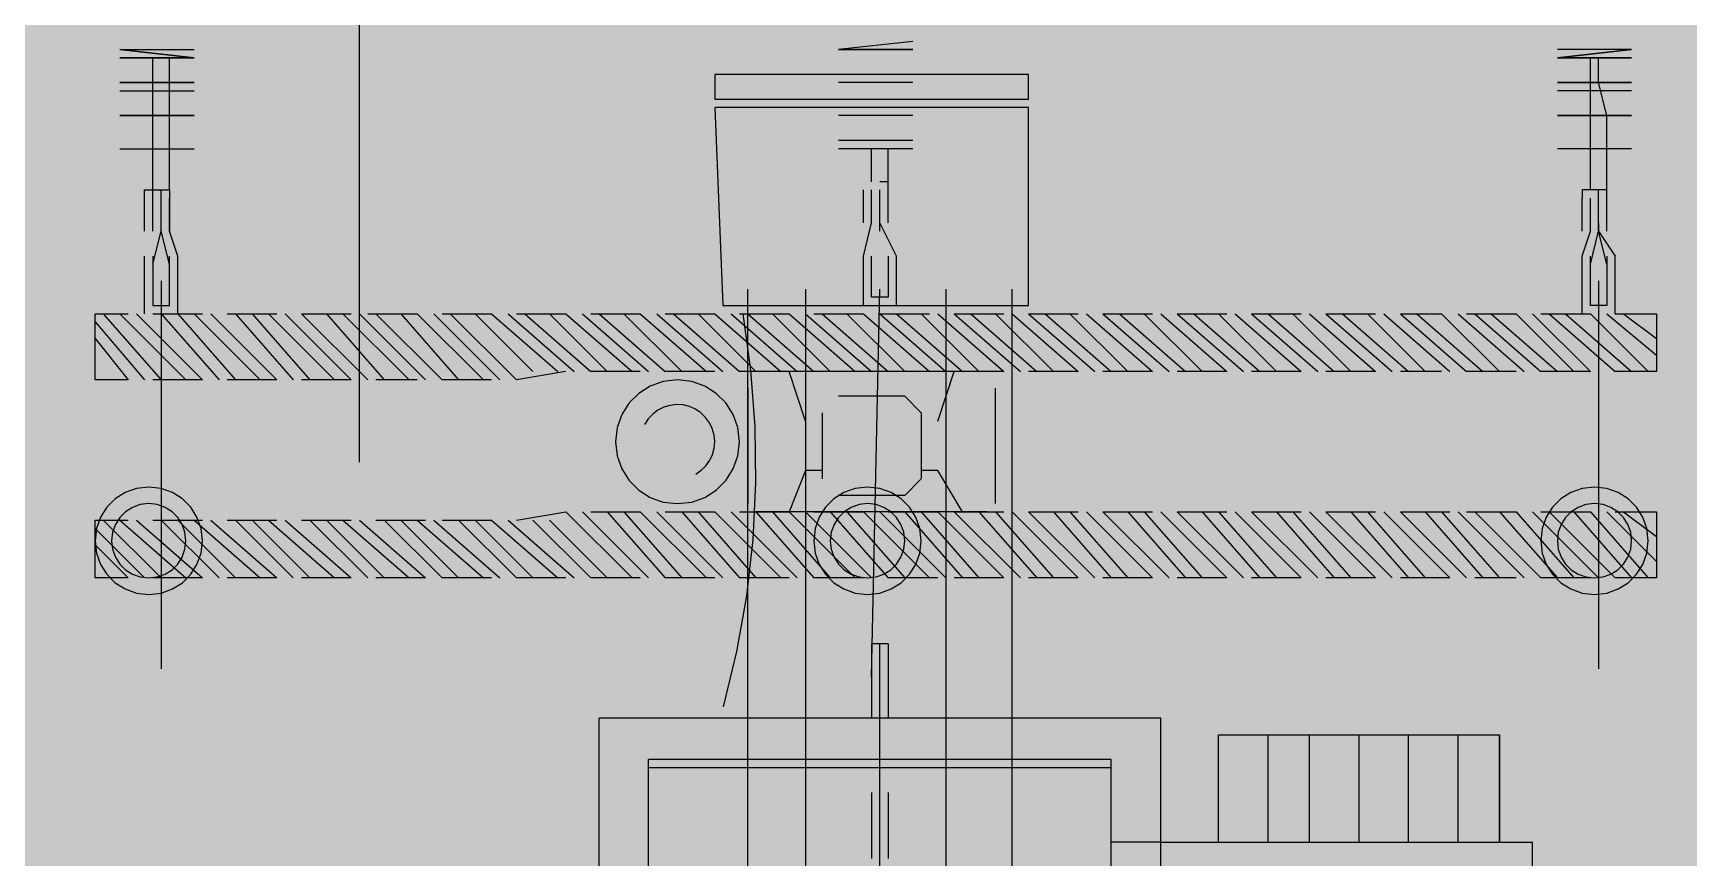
# Model space of a CAD drawing. Header units: metres. Extents: x 1 to 213, y 1 to 147.
# Drawn here: x 53.966 to 56.087, y 140.378 to 141.436 of the extents above; entities that cross this region are included whole.
import ezdxf

# ---------------------------------------------------------------- set-up
doc = ezdxf.new("R2010")
doc.units = ezdxf.units.M
doc.layers.add('00-BASE-ARQUITECTURA', color=8, linetype='Continuous')
doc.layers.add('00-BASE-MAICILLO-EXISTENTE', color=33, linetype='Continuous')

msp = doc.modelspace()

# ---------------------------------------------------------------- hatches: boundary and pattern name
at = {"layer": '00-BASE-MAICILLO-EXISTENTE'}
h = msp.add_hatch(dxfattribs=at)
h.set_pattern_fill('AR-SAND', scale=0.02)
h.paths.add_polyline_path([(52.2111, 142.4781), (53.0489, 142.3458), (60.1927, 142.434), (60.5896, 142.3017), (66.7191, 142.3899), (76.1559, 142.2576), (76.2, 140.2732), (75.9354, 139.8763), (74.2156, 138.8621), (73.4659, 139.6999), (73.1573, 139.7881), (72.6281, 139.6999), (71.217, 138.8621), (70.776, 139.5235), (70.2468, 139.8322), (69.7177, 139.6999), (68.3507, 138.8621), (67.9097, 139.5235), (67.3805, 139.8322), (66.7632, 139.6558), (65.4843, 138.8621), (65.2639, 138.9503), (64.6906, 139.7881), (64.1614, 139.7881), (63.7646, 139.5676), (62.618, 138.8621), (62.2652, 138.4211), (62.3093, 134.8933), (62.7062, 134.3201), (80.301, 134.3201), (82.109, 134.1878), (82.5059, 134.3201), (82.7704, 134.6728), (82.4618, 135.5107), (82.5941, 135.6871), (85.1517, 135.643), (86.0336, 133.4381), (86.5187, 132.7326), (87.577, 130.1749), (98.469, 106.627), (96.7052, 105.7892), (96.3083, 105.7451), (95.9555, 105.4364), (93.3097, 104.2017), (92.9128, 104.5545), (92.7805, 105.0395), (91.9427, 106.2743), (90.7079, 107.6413), (89.0322, 108.9201), (87.4888, 109.6697), (87.7093, 109.7138), (87.9739, 110.0666), (87.9739, 110.4194), (87.6211, 110.8163), (87.092, 110.8163), (86.8274, 110.5958), (86.7392, 110.1548), (86.9597, 109.7579), (86.651, 109.9343), (84.5784, 110.2871), (71.7461, 110.1989), (69.8941, 110.3753), (67.2923, 110.1548), (64.8229, 109.4052), (63.2795, 108.5232), (60.81, 106.0538), (59.7076, 103.9812), (59.2225, 102.526), (59.0021, 101.0267), (59.0021, 98.6895), (58.8698, 98.5131), (52.1229, 98.425), (51.9906, 98.7777), (51.9906, 112.6242), (52.1229, 122.3697), (52.0788, 142.2135), (52.2111, 142.4781)])

# ---------------------------------------------------------------- linework, layer by layer
at = {"layer": '00-BASE-ARQUITECTURA'}
for points in [[(54.3842, 140.8853), (54.3842, 141.7637)], [(55.0933, 141.425), (54.998, 141.4144), (55.0933, 141.4144), (54.998, 141.4144)], [(54.0773, 141.4144), (54.1725, 141.4144)], [(54.0773, 141.4144), (54.1725, 141.4038)], [(54.0773, 141.4144), (54.1725, 141.4038)], [(54.0773, 141.4144), (54.1725, 141.4038), (54.0773, 141.4144), (54.1725, 141.4144)], [(54.0773, 141.4038), (54.1725, 141.4038)], [(54.0773, 141.4038), (54.1725, 141.4038)], [(54.1725, 141.4038), (54.0773, 141.4038), (54.1725, 141.4038)], [(54.1196, 141.3298), (54.1196, 141.3721), (54.1196, 141.4038)], [(54.1408, 141.3298), (54.1408, 141.3721), (54.1408, 141.4038)], [(55.0933, 141.4144), (54.998, 141.4144)], [(55.0933, 141.4144), (54.998, 141.4144)], [(56.014, 141.4144), (55.9188, 141.4144)], [(56.014, 141.4144), (55.9188, 141.4038)], [(56.014, 141.4144), (55.9188, 141.4038)], [(56.014, 141.4144), (55.9188, 141.4038), (56.014, 141.4144), (55.9188, 141.4144)], [(56.014, 141.4038), (55.9188, 141.4038)], [(56.014, 141.4038), (55.9188, 141.4038)], [(55.9188, 141.4038), (56.014, 141.4038), (55.9188, 141.4038)], [(55.9611, 141.3298), (55.9611, 141.3721), (55.9611, 141.4038)], [(55.9823, 141.3298), (55.9717, 141.3721), (55.9717, 141.4038)], [(55.0933, 141.3827), (54.998, 141.3827)], [(54.0773, 141.3721), (54.1725, 141.3721)], [(54.0773, 141.3721), (54.1725, 141.3721)], [(54.0773, 141.3721), (54.1725, 141.3721)], [(54.1725, 141.3721), (54.0773, 141.3721), (54.1725, 141.3721)], [(54.0773, 141.3615), (54.1725, 141.3615)], [(54.0773, 141.3615), (54.1725, 141.3615)], [(54.0773, 141.3615), (54.1725, 141.3615)], [(55.0933, 141.3721), (54.998, 141.3721)], [(55.0933, 141.3721), (54.998, 141.3721)], [(55.0933, 141.3721), (54.998, 141.3721)], [(56.014, 141.3721), (55.9188, 141.3721)], [(56.014, 141.3721), (55.9188, 141.3721)], [(56.014, 141.3721), (55.9188, 141.3721)], [(55.9188, 141.3721), (56.014, 141.3721), (55.9188, 141.3721)], [(56.014, 141.3615), (55.9188, 141.3615)], [(56.014, 141.3615), (55.9188, 141.3615)], [(56.014, 141.3615), (55.9188, 141.3615)], [(55.0933, 141.3403), (54.998, 141.3403)], [(54.0773, 141.3298), (54.1725, 141.3298)], [(54.1725, 141.3298), (54.0773, 141.3298), (54.1725, 141.3298)], [(54.0773, 141.3298), (54.1725, 141.3298)], [(54.1725, 141.3298), (54.0773, 141.3298), (54.1725, 141.3298)], [(54.1196, 141.2874), (54.1196, 141.3298)], [(54.1196, 141.2874), (54.1196, 141.3298)], [(54.1408, 141.2874), (54.1408, 141.3298)], [(54.1408, 141.2874), (54.1408, 141.3298)], [(55.0933, 141.3298), (54.998, 141.3298)], [(55.0933, 141.3298), (54.998, 141.3298)], [(56.014, 141.3298), (55.9188, 141.3298)], [(55.9188, 141.3298), (56.014, 141.3298), (55.9188, 141.3298)], [(56.014, 141.3298), (55.9188, 141.3298)], [(55.9188, 141.3298), (56.014, 141.3298), (55.9188, 141.3298)], [(55.9611, 141.2874), (55.9611, 141.3298)], [(55.9611, 141.2874), (55.9611, 141.3298)], [(55.9823, 141.2874), (55.9823, 141.3298)], [(55.9823, 141.2874), (55.9823, 141.3298)], [(55.0933, 141.298), (54.998, 141.298)], [(54.0773, 141.2874), (54.1725, 141.2874)], [(54.0773, 141.2874), (54.1725, 141.2874)], [(54.0773, 141.2874), (54.1725, 141.2874)], [(54.0773, 141.2874), (54.1725, 141.2874)], [(54.1196, 141.2345), (54.1196, 141.2874)], [(54.1196, 141.2345), (54.1196, 141.2874)], [(54.1408, 141.2345), (54.1408, 141.2874)], [(54.1408, 141.2345), (54.1408, 141.2874)], [(55.0933, 141.2874), (54.998, 141.2874)], [(55.0404, 141.2451), (55.0404, 141.2874)], [(55.0615, 141.2451), (55.0615, 141.2874)], [(56.014, 141.2874), (55.9188, 141.2874)], [(56.014, 141.2874), (55.9188, 141.2874)], [(56.014, 141.2874), (55.9188, 141.2874)], [(56.014, 141.2874), (55.9188, 141.2874)], [(55.9611, 141.2345), (55.9611, 141.2874)], [(55.9611, 141.2345), (55.9611, 141.2874)], [(55.9823, 141.2345), (55.9823, 141.2874)], [(55.9823, 141.2345), (55.9823, 141.2874)], [(54.109, 141.1816), (54.109, 141.2239), (54.109, 141.2345), (54.1196, 141.2345)], [(54.109, 141.1816), (54.109, 141.2345), (54.1196, 141.2345)], [(54.1196, 141.1816), (54.1196, 141.2239), (54.1196, 141.2345), (54.1408, 141.2345), (54.1408, 141.2239)], [(54.1302, 141.1816), (54.1302, 141.2345)], [(55.0298, 141.1922), (55.0298, 141.2345)], [(55.0404, 141.1922), (55.0404, 141.2345)], [(55.0615, 141.1922), (55.0615, 141.2345), (55.0615, 141.2451), (55.051, 141.2451)], [(55.051, 141.1816), (55.051, 141.2345)], [(55.051, 141.1922), (55.051, 141.2345)], [(55.9717, 141.1816), (55.9717, 141.2239), (55.9717, 141.2345), (55.9611, 141.2345), (55.9505, 141.2345), (55.9505, 141.2239)], [(55.9823, 141.1816), (55.9823, 141.2239), (55.9823, 141.2345), (55.9717, 141.2345)], [(55.9717, 141.1922), (55.9717, 141.1816), (55.9717, 141.2345)], [(55.9823, 141.1816), (55.9823, 141.2345), (55.9717, 141.2345)], [(54.1196, 141.1816), (54.1196, 141.2239)], [(54.1302, 141.1816), (54.1302, 141.2239)], [(54.1408, 141.1816), (54.1408, 141.2239), (54.1408, 141.1816), (54.1408, 141.1922)], [(54.1408, 141.1816), (54.1408, 141.2239), (54.1408, 141.1816), (54.1408, 141.1922)], [(55.9505, 141.1816), (55.9505, 141.2239)], [(55.9505, 141.1816), (55.9505, 141.2239)], [(55.9611, 141.1816), (55.9611, 141.2239)], [(55.9611, 141.1816), (55.9611, 141.2239)], [(55.9717, 141.1922), (55.9717, 141.1816), (55.9717, 141.2239)], [(55.9717, 141.1816), (55.9717, 141.2239)], [(55.0298, 141.0863), (55.0298, 141.1498), (55.0404, 141.1922)], [(55.0721, 141.1498), (55.051, 141.1922)], [(54.1196, 141.1393), (54.1302, 141.1816)], [(54.1408, 141.1393), (54.1302, 141.1816)], [(54.1514, 141.0758), (54.1514, 141.1498), (54.1408, 141.1816)], [(54.1514, 141.0863), (54.1514, 141.1498), (54.1408, 141.1816)], [(55.9505, 141.0758), (55.9505, 141.1498), (55.9611, 141.1816)], [(55.9505, 141.0863), (55.9505, 141.1498), (55.9611, 141.1816)], [(55.9611, 141.1393), (55.9717, 141.1816), (55.9929, 141.1498)], [(55.9823, 141.1393), (55.9717, 141.1816)], [(54.109, 141.0758), (54.109, 141.1498)], [(54.109, 141.0863), (54.109, 141.1498)], [(54.1196, 141.1498), (54.1196, 141.0863), (54.1408, 141.0863)], [(54.1408, 141.0863), (54.1408, 141.1498)], [(55.0615, 141.1498), (55.0615, 141.0969), (55.0404, 141.0969)], [(55.0404, 141.0969), (55.0404, 141.1498)], [(55.0721, 141.0863), (55.0721, 141.1498)], [(55.9823, 141.1498), (55.9823, 141.0863), (55.9611, 141.0863)], [(55.9611, 141.0863), (55.9611, 141.1498)], [(55.9929, 141.0758), (55.9929, 141.1498)], [(55.9929, 141.0863), (55.9929, 141.1498)], [(54.1196, 141.1393), (54.1196, 141.0863), (54.1408, 141.0863)], [(54.1408, 141.0863), (54.1408, 141.1393)], [(55.9823, 141.1393), (55.9823, 141.0863), (55.9611, 141.0863)], [(55.9611, 141.0863), (55.9611, 141.1393)], [(54.1302, 141.1181), (54.1302, 140.6207)], [(54.8816, 138.6839), (54.8816, 141.1075)], [(54.9557, 141.1075), (54.9557, 138.6839)], [(55.0404, 140.6101), (55.051, 141.1075)], [(55.1356, 141.1075), (55.1356, 138.6839)], [(55.2203, 138.6839), (55.2203, 141.1075)], [(55.9717, 141.1181), (55.9717, 140.6207)], [(54.0455, 141.0758), (54.0879, 141.0758)], [(54.0879, 140.9911), (54.0455, 140.9911), (54.0455, 141.0758)], [(54.0455, 141.0652), (54.109, 140.9911)], [(54.0561, 141.0758), (54.1302, 140.9911)], [(54.0773, 141.0758), (54.1619, 140.9911)], [(54.0984, 141.0758), (54.1831, 140.9911)], [(54.1196, 141.0758), (54.1831, 141.0758)], [(54.1302, 141.0758), (54.2043, 140.9911)], [(54.1514, 141.0758), (54.2255, 140.9911)], [(54.1725, 141.0758), (54.2572, 140.9911)], [(54.1937, 141.0758), (54.2784, 140.9911)], [(54.2149, 141.0758), (54.2784, 141.0758)], [(54.2255, 141.0758), (54.2995, 140.9911)], [(54.2466, 141.0758), (54.3207, 140.9911)], [(54.2678, 141.0758), (54.3524, 140.9911)], [(54.289, 141.0758), (54.3736, 140.9911)], [(54.3101, 141.0758), (54.3948, 140.9911)], [(54.3101, 141.0758), (54.3736, 141.0758)], [(54.3419, 141.0758), (54.4159, 140.9911)], [(54.363, 141.0758), (54.4477, 140.9911)], [(54.3842, 141.0758), (54.4689, 140.9911)], [(54.3948, 141.0758), (54.4583, 141.0758)], [(54.4054, 141.0758), (54.49, 140.9911)], [(54.4371, 141.0758), (54.5112, 140.9911)], [(54.4583, 141.0758), (54.543, 140.9911)], [(54.4795, 141.0758), (54.5641, 140.9911)], [(54.49, 141.0758), (54.5535, 141.0758)], [(54.5006, 141.0758), (54.5853, 140.9911)], [(54.5324, 141.0758), (54.6064, 141.0017)], [(54.5535, 141.0758), (54.6382, 141.0017)], [(54.5747, 141.0758), (54.6594, 141.0017)], [(54.5853, 141.0758), (54.6488, 141.0758)], [(54.5959, 141.0758), (54.6805, 141.0017)], [(54.6276, 141.0758), (54.7017, 141.0017)], [(54.6488, 141.0758), (54.7335, 141.0017)], [(54.6699, 141.0758), (54.7546, 141.0017)], [(54.6805, 141.0758), (54.744, 141.0758)], [(54.6911, 141.0758), (54.7758, 141.0017)], [(54.7229, 141.0758), (54.797, 141.0017)], [(54.744, 141.0758), (54.8287, 141.0017)], [(54.7652, 141.0758), (54.8499, 141.0017)], [(54.7758, 141.0758), (54.8393, 141.0758)], [(54.7864, 141.0758), (54.871, 141.0017)], [(54.8181, 141.0758), (54.8922, 141.0017)], [(54.8393, 141.0758), (54.9239, 141.0017)], [(54.8505, 140.572), (54.8676, 140.6427), (54.8803, 140.7142), (54.8884, 140.7862), (54.892, 140.8585), (54.8911, 140.931), (54.8856, 141.0034), (54.8756, 141.0755)], [(54.8604, 141.0758), (54.9451, 141.0017)], [(54.871, 141.0758), (54.9345, 141.0758)], [(54.8816, 141.0758), (54.9663, 141.0017)], [(54.9134, 141.0758), (54.9874, 141.0017)], [(54.9345, 141.0758), (55.0192, 141.0017)], [(54.9557, 141.0758), (55.0404, 141.0017)], [(54.9663, 141.0758), (55.0298, 141.0758)], [(54.9769, 141.0758), (55.0615, 141.0017)], [(55.0086, 141.0758), (55.0827, 141.0017)], [(55.0298, 141.0758), (55.1144, 141.0017)], [(55.051, 141.0758), (55.1356, 141.0017)], [(55.051, 141.0758), (55.1144, 141.0758)], [(55.0721, 141.0758), (55.1568, 141.0017)], [(55.1039, 141.0758), (55.1779, 141.0017)], [(55.125, 141.0758), (55.2097, 141.0017)], [(55.1462, 141.0758), (55.2309, 141.0017)], [(55.1462, 141.0758), (55.2097, 141.0758)], [(55.1674, 141.0758), (55.252, 141.0017)], [(55.1991, 141.0758), (55.2732, 141.0017)], [(55.2203, 141.0758), (55.305, 141.0017)], [(55.2414, 141.0758), (55.3261, 141.0017)], [(55.2414, 141.0758), (55.305, 141.0758)], [(55.2626, 141.0758), (55.3473, 141.0017)], [(55.2944, 141.0758), (55.3684, 141.0017)], [(55.3155, 141.0758), (55.4002, 141.0017)], [(55.3367, 141.0758), (55.4214, 141.0017)], [(55.3367, 141.0758), (55.4002, 141.0758)], [(55.3579, 141.0758), (55.4425, 141.0017)], [(55.3896, 141.0758), (55.4637, 141.0017)], [(55.4108, 141.0758), (55.4954, 141.0017)], [(55.4319, 141.0758), (55.5166, 141.0017)], [(55.4319, 141.0758), (55.4954, 141.0758)], [(55.4531, 141.0758), (55.5378, 141.0017)], [(55.4849, 141.0758), (55.559, 141.0017)], [(55.506, 141.0758), (55.5907, 141.0017)], [(55.5272, 141.0758), (55.6119, 141.0017)], [(55.5272, 141.0758), (55.5907, 141.0758)], [(55.5484, 141.0758), (55.633, 141.0017)], [(55.5801, 141.0758), (55.6542, 141.0017)], [(55.6013, 141.0758), (55.6859, 141.0017)], [(55.6224, 141.0758), (55.7071, 141.0017)], [(55.6224, 141.0758), (55.6859, 141.0758)], [(55.6436, 141.0758), (55.7283, 141.0017)], [(55.6754, 141.0758), (55.7494, 141.0017)], [(55.6965, 141.0758), (55.7812, 141.0017)], [(55.7177, 141.0758), (55.8024, 141.0017)], [(55.7177, 141.0758), (55.7706, 141.0758)], [(55.7389, 141.0758), (55.8235, 141.0017)], [(55.7706, 141.0758), (55.8447, 141.0017)], [(55.7918, 141.0758), (55.8764, 141.0017)], [(55.8024, 141.0758), (55.8659, 141.0758)], [(55.813, 141.0758), (55.8976, 141.0017)], [(55.8341, 141.0758), (55.9188, 141.0017)], [(55.8659, 141.0758), (55.9399, 141.0017)], [(55.887, 141.0758), (55.9611, 141.0017)], [(55.8976, 141.0758), (55.9611, 141.0758)], [(55.9082, 141.0758), (55.9929, 141.0017)], [(55.9294, 141.0758), (56.014, 141.0017)], [(55.9611, 141.0758), (56.0352, 141.0017)], [(55.9823, 141.0758), (56.0458, 141.0228)], [(55.9929, 141.0758), (56.0458, 141.0758), (56.0458, 141.0017), (55.9929, 141.0017)], [(56.0034, 141.0758), (56.0458, 141.044)], [(54.0455, 141.044), (54.0879, 140.9911)], [(54.6488, 141.0017), (54.5853, 140.9911)], [(54.744, 141.0017), (54.6805, 141.0017)], [(54.8393, 141.0017), (54.7758, 141.0017)], [(54.9345, 141.0017), (54.871, 141.0017)], [(54.9345, 141.0017), (54.8922, 141.0017)], [(55.1885, 141.0017), (54.8922, 141.0017)], [(54.9557, 140.9382), (54.9345, 141.0017)], [(55.0298, 141.0017), (54.9663, 141.0017)], [(55.1144, 141.0017), (55.0615, 141.0017)], [(55.125, 140.9382), (55.1462, 141.0017)], [(55.2097, 141.0017), (55.1462, 141.0017)], [(55.1885, 141.0017), (55.1462, 141.0017)], [(55.305, 141.0017), (55.2414, 141.0017)], [(55.4002, 141.0017), (55.3367, 141.0017)], [(55.4954, 141.0017), (55.4319, 141.0017)], [(55.5907, 141.0017), (55.5272, 141.0017)], [(55.6859, 141.0017), (55.6224, 141.0017)], [(55.7706, 141.0017), (55.7177, 141.0017)], [(55.8659, 141.0017), (55.8024, 141.0017)], [(55.9611, 141.0017), (55.8976, 141.0017)], [(54.1831, 140.9911), (54.1196, 140.9911)], [(54.2784, 140.9911), (54.2149, 140.9911)], [(54.3736, 140.9911), (54.3101, 140.9911)], [(54.4583, 140.9911), (54.4054, 140.9911)], [(54.5535, 140.9911), (54.49, 140.9911)], [(54.871, 140.9117), (54.8689, 140.9299), (54.863, 140.9466), (54.8536, 140.9614), (54.8413, 140.9737), (54.8266, 140.983), (54.8099, 140.989), (54.7917, 140.9911), (54.7735, 140.989), (54.7567, 140.983), (54.742, 140.9737), (54.7297, 140.9614), (54.7203, 140.9466), (54.7144, 140.9299), (54.7123, 140.9117), (54.7144, 140.8935), (54.7203, 140.8768), (54.7297, 140.8621), (54.742, 140.8498), (54.7567, 140.8404), (54.7735, 140.8344), (54.7917, 140.8323), (54.8099, 140.8344), (54.8266, 140.8404), (54.8413, 140.8498), (54.8536, 140.8621), (54.863, 140.8768), (54.8689, 140.8935), (54.871, 140.9117)], [(54.8816, 140.9805), (54.8816, 140.8323)], [(55.1991, 140.8323), (55.1991, 140.9805)], [(54.8151, 140.8702), (54.8221, 140.8751), (54.8281, 140.881), (54.8329, 140.8879), (54.8364, 140.8954), (54.8385, 140.9034), (54.8393, 140.9118), (54.8385, 140.9203), (54.8362, 140.9286), (54.8326, 140.9361), (54.8277, 140.9429), (54.8217, 140.9486), (54.8149, 140.9533), (54.8072, 140.9567), (54.7989, 140.9588), (54.7903, 140.9593), (54.782, 140.9583), (54.774, 140.9559), (54.7666, 140.9522), (54.7599, 140.9472), (54.7542, 140.9411), (54.7495, 140.9339)], [(55.0827, 140.9699), (54.998, 140.9699)], [(55.0827, 140.9699), (55.1039, 140.9488), (55.1039, 140.8641), (55.0827, 140.8429)], [(54.9769, 140.9488), (54.9769, 140.8641)], [(54.9769, 140.8747), (54.9557, 140.8747), (54.9345, 140.8218)], [(55.1568, 140.8218), (55.125, 140.8747), (55.1039, 140.8747)], [(54.1831, 140.7847), (54.1813, 140.8005), (54.1761, 140.815), (54.168, 140.8277), (54.1574, 140.8384), (54.1446, 140.8465), (54.1301, 140.8517), (54.1143, 140.8535), (54.0986, 140.8517), (54.0841, 140.8465), (54.0713, 140.8384), (54.0606, 140.8277), (54.0525, 140.815), (54.0473, 140.8005), (54.0455, 140.7847), (54.0473, 140.7689), (54.0525, 140.7545), (54.0606, 140.7417), (54.0713, 140.731), (54.0841, 140.7229), (54.0986, 140.7177), (54.1143, 140.7159), (54.1301, 140.7177), (54.1446, 140.7229), (54.1574, 140.731), (54.168, 140.7417), (54.1761, 140.7545), (54.1813, 140.7689), (54.1831, 140.7847)], [(55.1039, 140.7847), (55.102, 140.8005), (55.0969, 140.815), (55.0888, 140.8277), (55.0781, 140.8384), (55.0653, 140.8465), (55.0508, 140.8517), (55.0351, 140.8535), (55.0193, 140.8517), (55.0048, 140.8465), (54.992, 140.8384), (54.9814, 140.8277), (54.9733, 140.815), (54.9681, 140.8005), (54.9663, 140.7847), (54.9681, 140.7689), (54.9733, 140.7545), (54.9814, 140.7417), (54.992, 140.731), (55.0048, 140.7229), (55.0193, 140.7177), (55.0351, 140.7159), (55.0508, 140.7177), (55.0653, 140.7229), (55.0781, 140.731), (55.0888, 140.7417), (55.0969, 140.7545), (55.102, 140.7689), (55.1039, 140.7847)], [(56.0352, 140.7847), (56.0334, 140.8005), (56.0282, 140.815), (56.0201, 140.8277), (56.0094, 140.8384), (55.9967, 140.8465), (55.9822, 140.8517), (55.9664, 140.8535), (55.9506, 140.8517), (55.9362, 140.8465), (55.9234, 140.8384), (55.9127, 140.8277), (55.9046, 140.815), (55.8994, 140.8005), (55.8976, 140.7847), (55.8994, 140.7689), (55.9046, 140.7545), (55.9127, 140.7417), (55.9234, 140.731), (55.9362, 140.7229), (55.9506, 140.7177), (55.9664, 140.7159), (55.9822, 140.7177), (55.9967, 140.7229), (56.0094, 140.731), (56.0201, 140.7417), (56.0282, 140.7545), (56.0334, 140.7689), (56.0352, 140.7847)], [(54.1619, 140.7847), (54.1607, 140.7956), (54.1571, 140.8057), (54.1515, 140.8145), (54.1441, 140.8219), (54.1353, 140.8275), (54.1252, 140.8311), (54.1143, 140.8323), (54.1034, 140.8311), (54.0934, 140.8275), (54.0845, 140.8219), (54.0772, 140.8145), (54.0715, 140.8057), (54.068, 140.7956), (54.0667, 140.7847), (54.068, 140.7738), (54.0715, 140.7638), (54.0772, 140.7549), (54.0845, 140.7476), (54.0934, 140.7419), (54.1034, 140.7383), (54.1143, 140.7371), (54.1252, 140.7383), (54.1353, 140.7419), (54.1441, 140.7476), (54.1515, 140.7549), (54.1571, 140.7638), (54.1607, 140.7738), (54.1619, 140.7847)], [(55.0827, 140.7847), (55.0814, 140.7956), (55.0779, 140.8057), (55.0722, 140.8145), (55.0649, 140.8219), (55.056, 140.8275), (55.046, 140.8311), (55.0351, 140.8323), (55.0242, 140.8311), (55.0141, 140.8275), (55.0053, 140.8219), (54.9979, 140.8145), (54.9923, 140.8057), (54.9887, 140.7956), (54.9874, 140.7847), (54.9887, 140.7738), (54.9923, 140.7638), (54.9979, 140.7549), (55.0053, 140.7476), (55.0141, 140.7419), (55.0242, 140.7383), (55.0351, 140.7371), (55.046, 140.7383), (55.056, 140.7419), (55.0649, 140.7476), (55.0722, 140.7549), (55.0779, 140.7638), (55.0814, 140.7738), (55.0827, 140.7847)], [(55.0827, 140.8429), (54.998, 140.8429)], [(56.014, 140.7847), (56.0128, 140.7956), (56.0092, 140.8057), (56.0036, 140.8145), (55.9962, 140.8219), (55.9874, 140.8275), (55.9773, 140.8311), (55.9664, 140.8323), (55.9555, 140.8311), (55.9455, 140.8275), (55.9366, 140.8219), (55.9292, 140.8145), (55.9236, 140.8057), (55.92, 140.7956), (55.9188, 140.7847), (55.92, 140.7738), (55.9236, 140.7638), (55.9292, 140.7549), (55.9366, 140.7476), (55.9455, 140.7419), (55.9555, 140.7383), (55.9664, 140.7371), (55.9773, 140.7383), (55.9874, 140.7419), (55.9962, 140.7476), (56.0036, 140.7549), (56.0092, 140.7638), (56.0128, 140.7738), (56.014, 140.7847)], [(54.0455, 140.8112), (54.0879, 140.8112)], [(54.0879, 140.7371), (54.0455, 140.7371), (54.0455, 140.8112)], [(54.0561, 140.8112), (54.1302, 140.7371)], [(54.0773, 140.8112), (54.1619, 140.7371)], [(54.0984, 140.8112), (54.1831, 140.7371)], [(54.1196, 140.8112), (54.1831, 140.8112)], [(54.1302, 140.8112), (54.2043, 140.7371)], [(54.1514, 140.8112), (54.2255, 140.7371)], [(54.1725, 140.8112), (54.2572, 140.7371)], [(54.1937, 140.8112), (54.2784, 140.7371)], [(54.2149, 140.8112), (54.2784, 140.8112)], [(54.2255, 140.8112), (54.2995, 140.7371)], [(54.2466, 140.8112), (54.3207, 140.7371)], [(54.2678, 140.8112), (54.3524, 140.7371)], [(54.289, 140.8112), (54.3736, 140.7371)], [(54.3101, 140.8112), (54.3736, 140.8112)], [(54.3207, 140.8112), (54.3948, 140.7371)], [(54.3419, 140.8112), (54.4159, 140.7371)], [(54.363, 140.8112), (54.4477, 140.7371)], [(54.3842, 140.8112), (54.4689, 140.7371)], [(54.4054, 140.8112), (54.4689, 140.8112)], [(54.4159, 140.8112), (54.49, 140.7371)], [(54.4371, 140.8112), (54.5112, 140.7371)], [(54.4583, 140.8112), (54.543, 140.7371)], [(54.4795, 140.8112), (54.5641, 140.7371)], [(54.49, 140.8112), (54.5535, 140.8112)], [(54.5112, 140.8112), (54.5853, 140.7371)], [(54.5324, 140.8112), (54.6064, 140.7371)], [(54.5535, 140.8112), (54.6382, 140.7371)], [(54.5747, 140.8112), (54.6594, 140.7371)], [(54.5853, 140.8112), (54.6488, 140.8218)], [(54.6064, 140.8112), (54.6805, 140.7371)], [(54.6276, 140.8112), (54.7017, 140.7371)], [(54.6488, 140.8218), (54.7335, 140.7371)], [(54.6699, 140.8218), (54.7546, 140.7371)], [(54.6805, 140.8218), (54.744, 140.8218)], [(54.7017, 140.8218), (54.7758, 140.7371)], [(54.7229, 140.8218), (54.797, 140.7371)], [(54.744, 140.8218), (54.8287, 140.7371)], [(54.7652, 140.8218), (54.8499, 140.7371)], [(54.7758, 140.8218), (54.8393, 140.8218)], [(54.797, 140.8218), (54.871, 140.7371)], [(54.8181, 140.8218), (54.8922, 140.7371)], [(54.8393, 140.8218), (54.9239, 140.7371)], [(54.8604, 140.8218), (54.9451, 140.7371)], [(54.871, 140.8218), (54.9345, 140.8218)], [(54.9345, 140.8218), (54.8922, 140.8218)], [(55.1885, 140.8218), (54.8922, 140.8218)], [(54.8922, 140.8218), (54.9663, 140.7371)], [(54.9134, 140.8218), (54.9874, 140.7371)], [(54.9345, 140.8218), (55.0192, 140.7371)], [(54.9557, 140.8218), (55.0404, 140.7371)], [(54.9663, 140.8218), (55.0298, 140.8218)], [(54.9874, 140.8218), (55.0615, 140.7371)], [(55.0086, 140.8218), (55.0827, 140.7371)], [(55.0298, 140.8218), (55.1144, 140.7371)], [(55.051, 140.8218), (55.1356, 140.7371)], [(55.0615, 140.8218), (55.125, 140.8218)], [(55.0827, 140.8218), (55.1568, 140.7371)], [(55.1039, 140.8218), (55.1779, 140.7371)], [(55.125, 140.8218), (55.2097, 140.7371)], [(55.1462, 140.8218), (55.2309, 140.7371)], [(55.1462, 140.8218), (55.2097, 140.8218)], [(55.1779, 140.8218), (55.252, 140.7371)], [(55.1991, 140.8218), (55.2732, 140.7371)], [(55.2203, 140.8218), (55.305, 140.7371)], [(55.2414, 140.8218), (55.3261, 140.7371)], [(55.2414, 140.8218), (55.305, 140.8218)], [(55.2732, 140.8218), (55.3473, 140.7371)], [(55.2944, 140.8218), (55.3684, 140.7371)], [(55.3155, 140.8218), (55.4002, 140.7371)], [(55.3367, 140.8218), (55.4214, 140.7371)], [(55.3367, 140.8218), (55.4002, 140.8218)], [(55.3684, 140.8218), (55.4425, 140.7371)], [(55.3896, 140.8218), (55.4637, 140.7371)], [(55.4108, 140.8218), (55.4954, 140.7371)], [(55.4319, 140.8218), (55.5166, 140.7371)], [(55.4319, 140.8218), (55.4954, 140.8218)], [(55.4637, 140.8218), (55.5378, 140.7371)], [(55.4849, 140.8218), (55.559, 140.7371)], [(55.506, 140.8218), (55.5907, 140.7371)], [(55.5272, 140.8218), (55.6119, 140.7371)], [(55.5272, 140.8218), (55.5907, 140.8218)], [(55.559, 140.8218), (55.633, 140.7371)], [(55.5801, 140.8218), (55.6542, 140.7371)], [(55.6013, 140.8218), (55.6859, 140.7371)], [(55.6224, 140.8218), (55.7071, 140.7371)], [(55.6224, 140.8218), (55.6859, 140.8218)], [(55.6542, 140.8218), (55.7283, 140.7371)], [(55.6754, 140.8218), (55.7494, 140.7371)], [(55.6965, 140.8218), (55.7812, 140.7371)], [(55.7177, 140.8218), (55.8024, 140.7371)], [(55.7177, 140.8218), (55.7812, 140.8218)], [(55.7494, 140.8218), (55.8235, 140.7371)], [(55.7706, 140.8218), (55.8447, 140.7371)], [(55.7918, 140.8218), (55.8764, 140.7371)], [(55.8024, 140.8218), (55.8659, 140.8218)], [(55.813, 140.8218), (55.8976, 140.7371)], [(55.8447, 140.8218), (55.9188, 140.7371)], [(55.8659, 140.8218), (55.9399, 140.7371)], [(55.887, 140.8218), (55.9717, 140.7371)], [(55.8976, 140.8218), (55.9611, 140.8218)], [(55.9082, 140.8218), (55.9929, 140.7371)], [(55.9399, 140.8218), (56.014, 140.7371)], [(55.9611, 140.8218), (56.0352, 140.7371)], [(55.9823, 140.8218), (56.0458, 140.7583)], [(55.9929, 140.8218), (56.0458, 140.8218), (56.0458, 140.7371), (55.9929, 140.7371)], [(56.0034, 140.8218), (56.0458, 140.79)], [(54.0455, 140.8006), (54.109, 140.7371)], [(54.0455, 140.7794), (54.0879, 140.7371)], [(54.1831, 140.7371), (54.1196, 140.7371)], [(54.2784, 140.7371), (54.2149, 140.7371)], [(54.3736, 140.7371), (54.3101, 140.7371)], [(54.4689, 140.7371), (54.4054, 140.7371)], [(54.5535, 140.7371), (54.49, 140.7371)], [(54.6488, 140.7371), (54.5853, 140.7371)], [(54.744, 140.7371), (54.6805, 140.7371)], [(54.8393, 140.7371), (54.7758, 140.7371)], [(54.9345, 140.7371), (54.871, 140.7371)], [(55.0298, 140.7371), (54.9663, 140.7371)], [(55.125, 140.7371), (55.0615, 140.7371)], [(55.2097, 140.7371), (55.1462, 140.7371)], [(55.305, 140.7371), (55.2414, 140.7371)], [(55.4002, 140.7371), (55.3367, 140.7371)], [(55.4954, 140.7371), (55.4319, 140.7371)], [(55.5907, 140.7371), (55.5272, 140.7371)], [(55.6859, 140.7371), (55.6224, 140.7371)], [(55.7812, 140.7371), (55.7177, 140.7371)], [(55.8659, 140.7371), (55.813, 140.7371)], [(55.9611, 140.7371), (55.8976, 140.7371)], [(55.0615, 140.6524), (55.0404, 140.6524), (55.0404, 140.5572)], [(55.051, 139.1496), (55.051, 140.6524)], [(55.0615, 140.6524), (55.0615, 140.5572)], [(54.6911, 139.2343), (54.6911, 140.5572)], [(55.4108, 140.5572), (54.6911, 140.5572)], [(55.4108, 139.2343), (55.4108, 140.5572)], [(55.4849, 140.536), (55.8447, 140.536)], [(55.4849, 140.3984), (55.4849, 140.536)], [(55.5484, 140.3984), (55.5484, 140.536)], [(55.6013, 140.3984), (55.6013, 140.536)], [(55.6648, 140.3984), (55.6648, 140.536)], [(55.7283, 140.3984), (55.7283, 140.536)], [(55.7283, 140.3984), (55.7283, 140.536)], [(55.7918, 140.3984), (55.7918, 140.536)], [(55.7918, 140.3984), (55.7918, 140.536)], [(55.8447, 140.536), (55.8447, 140.3984), (55.8447, 140.536)], [(54.7546, 139.2872), (54.7546, 140.5043)], [(55.3473, 140.5043), (54.7546, 140.5043)], [(54.7546, 139.2978), (54.7546, 140.4937)], [(55.3473, 140.4937), (54.7546, 140.4937)], [(55.3473, 139.2872), (55.3473, 140.5043)], [(55.3473, 139.2978), (55.3473, 140.4937)], [(55.0404, 140.4619), (55.0404, 140.3773)], [(55.0615, 140.4619), (55.0615, 140.3773)], [(55.4108, 140.3984), (55.3473, 140.3984)], [(55.4108, 140.3984), (55.887, 140.3984)], [(55.887, 140.282), (55.887, 140.3984)]]:
    msp.add_lwpolyline(points, dxfattribs=at)
for points in [[(55.2414, 141.3509), (55.2414, 141.3827), (54.8393, 141.3827), (54.8393, 141.3509)], [(55.2414, 141.0863), (55.2414, 141.3403), (54.8393, 141.3403), (54.8499, 141.0863)]]:
    msp.add_lwpolyline(points, close=True, dxfattribs=at)

doc.saveas('drawing.dxf')
